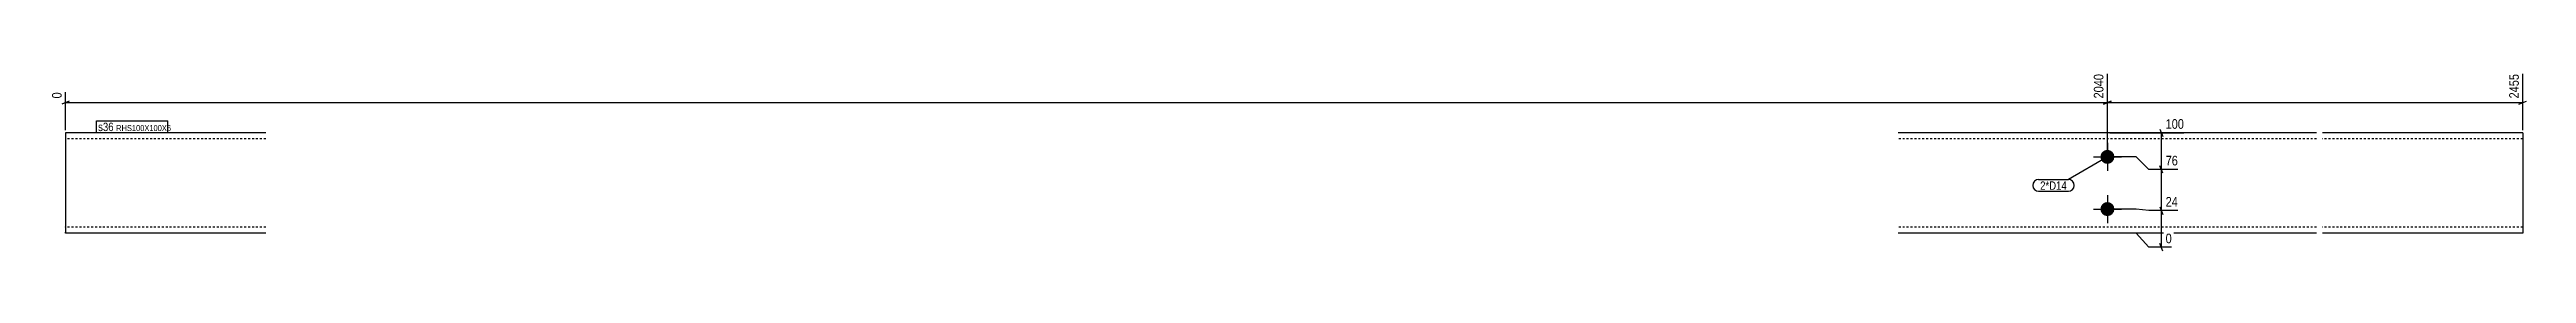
# Model space of a CAD drawing. Header units: millimetres. Extents: x 8 to 10811, y -5 to 186.
# Drawn here: x 8336 to 10811, y 8 to 186 of the extents above.
import ezdxf

# ---------------------------------------------------------------- set-up
doc = ezdxf.new("R2010")
doc.units = ezdxf.units.MM
doc.linetypes.add('DXK_LINE_DOT2', pattern=[3.9198, 1.9599, -1.9599])
for name, color, linetype in [('MÅLSÆTNING', 7, 'Continuous'), ('STÅL', 7, 'Continuous'), ('TEKST', 7, 'Continuous')]:
    doc.layers.add(name, color=color, linetype=linetype)
doc.styles.add('Arial Narrow', font='ARIALN.TTF', dxfattribs={"height": 0.2})

msp = doc.modelspace()

# ---------------------------------------------------------------- hatches: boundary and pattern name
at = {"layer": 'STÅL', "linetype": 'Continuous'}
for points in [[(10392.3, 108.3, -1), (10392.3, 94.3, -1)], [(10392.3, 56.3, -1), (10392.3, 42.3, -1)]]:
    msp.add_hatch(color=3, dxfattribs=at).paths.add_polyline_path(points)

# ---------------------------------------------------------------- linework, layer by layer
at = {"layer": 'MÅLSÆTNING', "color": 7, "linetype": 'Continuous'}
for p, q in [((10392.3, 103.8), (10392.3, 183.9)), ((10392.3, 103.8), (10392.3, 183.9)), ((10807.3, 127.8), (10807.3, 183.9)), ((8356, 156.8), (8348.5, 153.8)), ((8352.3, 127.8), (8352.3, 165.6)), ((8352.3, 155.3), (10392.3, 155.3)), ((10396, 156.8), (10388.5, 153.8)), ((10388.5, 153.8), (10396, 156.8)), ((10392.3, 155.3), (10807.3, 155.3)), ((10803.5, 153.8), (10811, 156.8)), ((10394.8, 125.3), (10468.7, 125.3)), ((10444.7, 129), (10447.7, 121.5)), ((10446.2, 88.8), (10446.2, 125.3)), ((10421.2, 101.3), (10394.8, 101.3)), ((10421.2, 101.3), (10394.8, 101.3)), ((10433.7, 88.8), (10421.2, 101.3)), ((10433.7, 88.8), (10421.2, 101.3)), ((10462.6, 88.8), (10433.7, 88.8)), ((10462.6, 88.8), (10433.7, 88.8)), ((10447.7, 85), (10444.7, 92.5)), ((10447.7, 85), (10444.7, 92.5)), ((10446.2, 47.8), (10446.2, 88.8)), ((10444.7, 51.5), (10447.7, 44)), ((10444.7, 51.5), (10447.7, 44)), ((10421.2, 49.3), (10394.8, 49.3)), ((10421.2, 49.3), (10394.8, 49.3)), ((10421.2, 25.3), (10394.8, 25.3)), ((10433.7, 47.8), (10421.2, 49.3)), ((10433.7, 47.8), (10421.2, 49.3)), ((10433.7, 11.3), (10421.2, 25.3)), ((10462.6, 47.8), (10433.7, 47.8)), ((10462.6, 47.8), (10433.7, 47.8)), ((10446.2, 11.3), (10446.2, 47.8)), ((10456.5, 11.3), (10433.7, 11.3)), ((10447.7, 7.5), (10444.7, 15))]:
    msp.add_line(p, q, dxfattribs=at)
at = {"layer": 'STÅL', "color": 2, "linetype": 'Continuous'}
for p, q in [((8552.3, 125.3), (8352.3, 125.3)), ((8352.3, 125.3), (8352.3, 26.2)), ((10601.3, 125.3), (10183.3, 125.3)), ((10807.3, 125.3), (10607.3, 125.3)), ((10807.3, 125.3), (10807.3, 25.3)), ((8352.3, 25.3), (8352.3, 26.2)), ((8552.3, 25.3), (8352.3, 25.3)), ((10601.3, 25.3), (10183.3, 25.3)), ((10807.3, 25.3), (10607.3, 25.3))]:
    msp.add_line(p, q, dxfattribs=at)
at = {"layer": 'STÅL', "color": 7, "linetype": 'DXK_LINE_DOT2'}
for p, q in [((8552.3, 119.3), (8352.3, 119.3)), ((10601.3, 119.3), (10183.3, 119.3)), ((10807.3, 119.3), (10607.3, 119.3)), ((8352.3, 31.3), (8352.3, 31.7)), ((8552.3, 31.3), (8352.3, 31.3)), ((10601.3, 31.3), (10183.3, 31.3)), ((10807.3, 31.3), (10607.3, 31.3)), ((10807.3, 31.3), (10807.3, 31.7))]:
    msp.add_line(p, q, dxfattribs=at)
at = {"layer": 'STÅL', "color": 3, "linetype": 'Continuous'}
for p, q in [((10378.3, 101.3), (10406.3, 101.3)), ((10392.3, 115.3), (10392.3, 87.3)), ((10392.3, 63.3), (10392.3, 35.3)), ((10378.3, 49.3), (10406.3, 49.3))]:
    msp.add_line(p, q, dxfattribs=at)

# ---------------------------------------------------------------- wipeouts: each hides what was drawn before it
at = {"color": 0}
msp.add_wipeout([(10351.8, 68.5), (10351.8, 77.3), (10325.1, 77.3), (10325.1, 68.5)], dxfattribs=at).dxf.layer = 'TEKST'

# ---------------------------------------------------------------- next in the draw order: wipeouts: each hides what was drawn before it
at = {"color": 0, "linetype": 'Continuous'}
for points in [[(10390.3, 185.9), (10376.3, 185.9), (10376.3, 157.5), (10390.3, 157.5)], [(10805.3, 185.9), (10791.3, 185.9), (10791.3, 157.5), (10805.3, 157.5)], [(8350.3, 167.6), (8336.3, 167.6), (8336.3, 157.5), (8350.3, 157.5)], [(10470.7, 127.3), (10470.7, 141.3), (10448.5, 141.3), (10448.5, 127.3)], [(10464.6, 90.8), (10464.6, 104.8), (10448.5, 104.8), (10448.5, 90.8)], [(10464.6, 49.8), (10464.6, 63.8), (10448.5, 63.8), (10448.5, 49.8)], [(10458.5, 13.3), (10458.5, 27.3), (10448.5, 27.3), (10448.5, 13.3)]]:
    msp.add_wipeout(points, dxfattribs=at).dxf.layer = 'MÅLSÆTNING'
at = {"color": 0}
for points in [[(8400.2, 127), (8400.2, 135.8), (8384.8, 135.8), (8384.8, 127)], [(10351.8, 68.5), (10351.8, 77.3), (10325.1, 77.3), (10325.1, 68.5)]]:
    msp.add_wipeout(points, dxfattribs=at).dxf.layer = 'TEKST'

# ---------------------------------------------------------------- next in the draw order: linework, layer by layer
at = {"layer": 'TEKST', "color": 7, "linetype": 'Continuous'}
for p, q in [((10392.3, 101.3), (10353.3, 78.8)), ((10323.6, 78.8), (10353.3, 78.8)), ((10323.6, 67), (10353.3, 67))]:
    msp.add_line(p, q, dxfattribs=at)
for centre, start, end in [((10323.6, 72.9), 90, 270), ((10353.3, 72.9), 270, 90)]:
    msp.add_arc(centre, 5.88, start, end, dxfattribs=at)

# ---------------------------------------------------------------- next in the draw order: texts
at = {"layer": 'MÅLSÆTNING', "color": 3, "linetype": 'Continuous', "style": 'Arial Narrow'}
for s, p in [('2040', (10388.3, 159.5)), ('2455', (10803.3, 159.5)), ('0', (8348.3, 159.5))]:
    msp.add_text(s, height=9.54, rotation=90.0002, dxfattribs=at).set_placement(p)
for s, p in [('100', (10450.5, 129.3)), ('76', (10450.5, 92.8)), ('24', (10450.5, 51.8)), ('0', (10450.5, 15.3))]:
    msp.add_text(s, height=9.54, dxfattribs=at).set_placement(p)
at = {"layer": 'TEKST', "color": 3, "style": 'Arial Narrow'}
msp.add_text('2*D14', height=8.35, dxfattribs=at).set_placement((10325.1, 68.5))

# ---------------------------------------------------------------- next in the draw order: wipeouts: each hides what was drawn before it
at = {"color": 0}
msp.add_wipeout([(8400.2, 127), (8400.2, 135.8), (8384.8, 135.8), (8384.8, 127)], dxfattribs=at).dxf.layer = 'TEKST'

# ---------------------------------------------------------------- next in the draw order: linework, layer by layer
at = {"layer": 'TEKST', "color": 7, "linetype": 'Continuous'}
msp.add_line((8383.3, 125.5), (8383.3, 137.3), dxfattribs=at)

# ---------------------------------------------------------------- next in the draw order: wipeouts: each hides what was drawn before it
at = {"color": 0}
msp.add_wipeout([(8453.1, 127), (8453.1, 133.3), (8402.8, 133.3), (8402.8, 127)], dxfattribs=at).dxf.layer = 'TEKST'

# ---------------------------------------------------------------- next in the draw order: wipeouts: each hides what was drawn before it
msp.add_wipeout([(8453.1, 127), (8453.1, 133.3), (8402.8, 133.3), (8402.8, 127)], dxfattribs=at).dxf.layer = 'TEKST'

# ---------------------------------------------------------------- next in the draw order: linework, layer by layer
at = {"layer": 'TEKST', "color": 7, "linetype": 'Continuous'}
for p, q in [((8383.3, 137.3), (8454.6, 137.3)), ((8383.3, 125.5), (8454.6, 125.5)), ((8454.6, 125.5), (8454.6, 137.3))]:
    msp.add_line(p, q, dxfattribs=at)

# ---------------------------------------------------------------- next in the draw order: texts
at = {"layer": 'TEKST', "color": 3, "style": 'Arial Narrow'}
for s, height, p in [('s36', 8.35, (8384.8, 127)), ('RHS100X100X6', 5.965, (8402.8, 127))]:
    msp.add_text(s, height=height, dxfattribs=at).set_placement(p)

doc.saveas('drawing.dxf')
